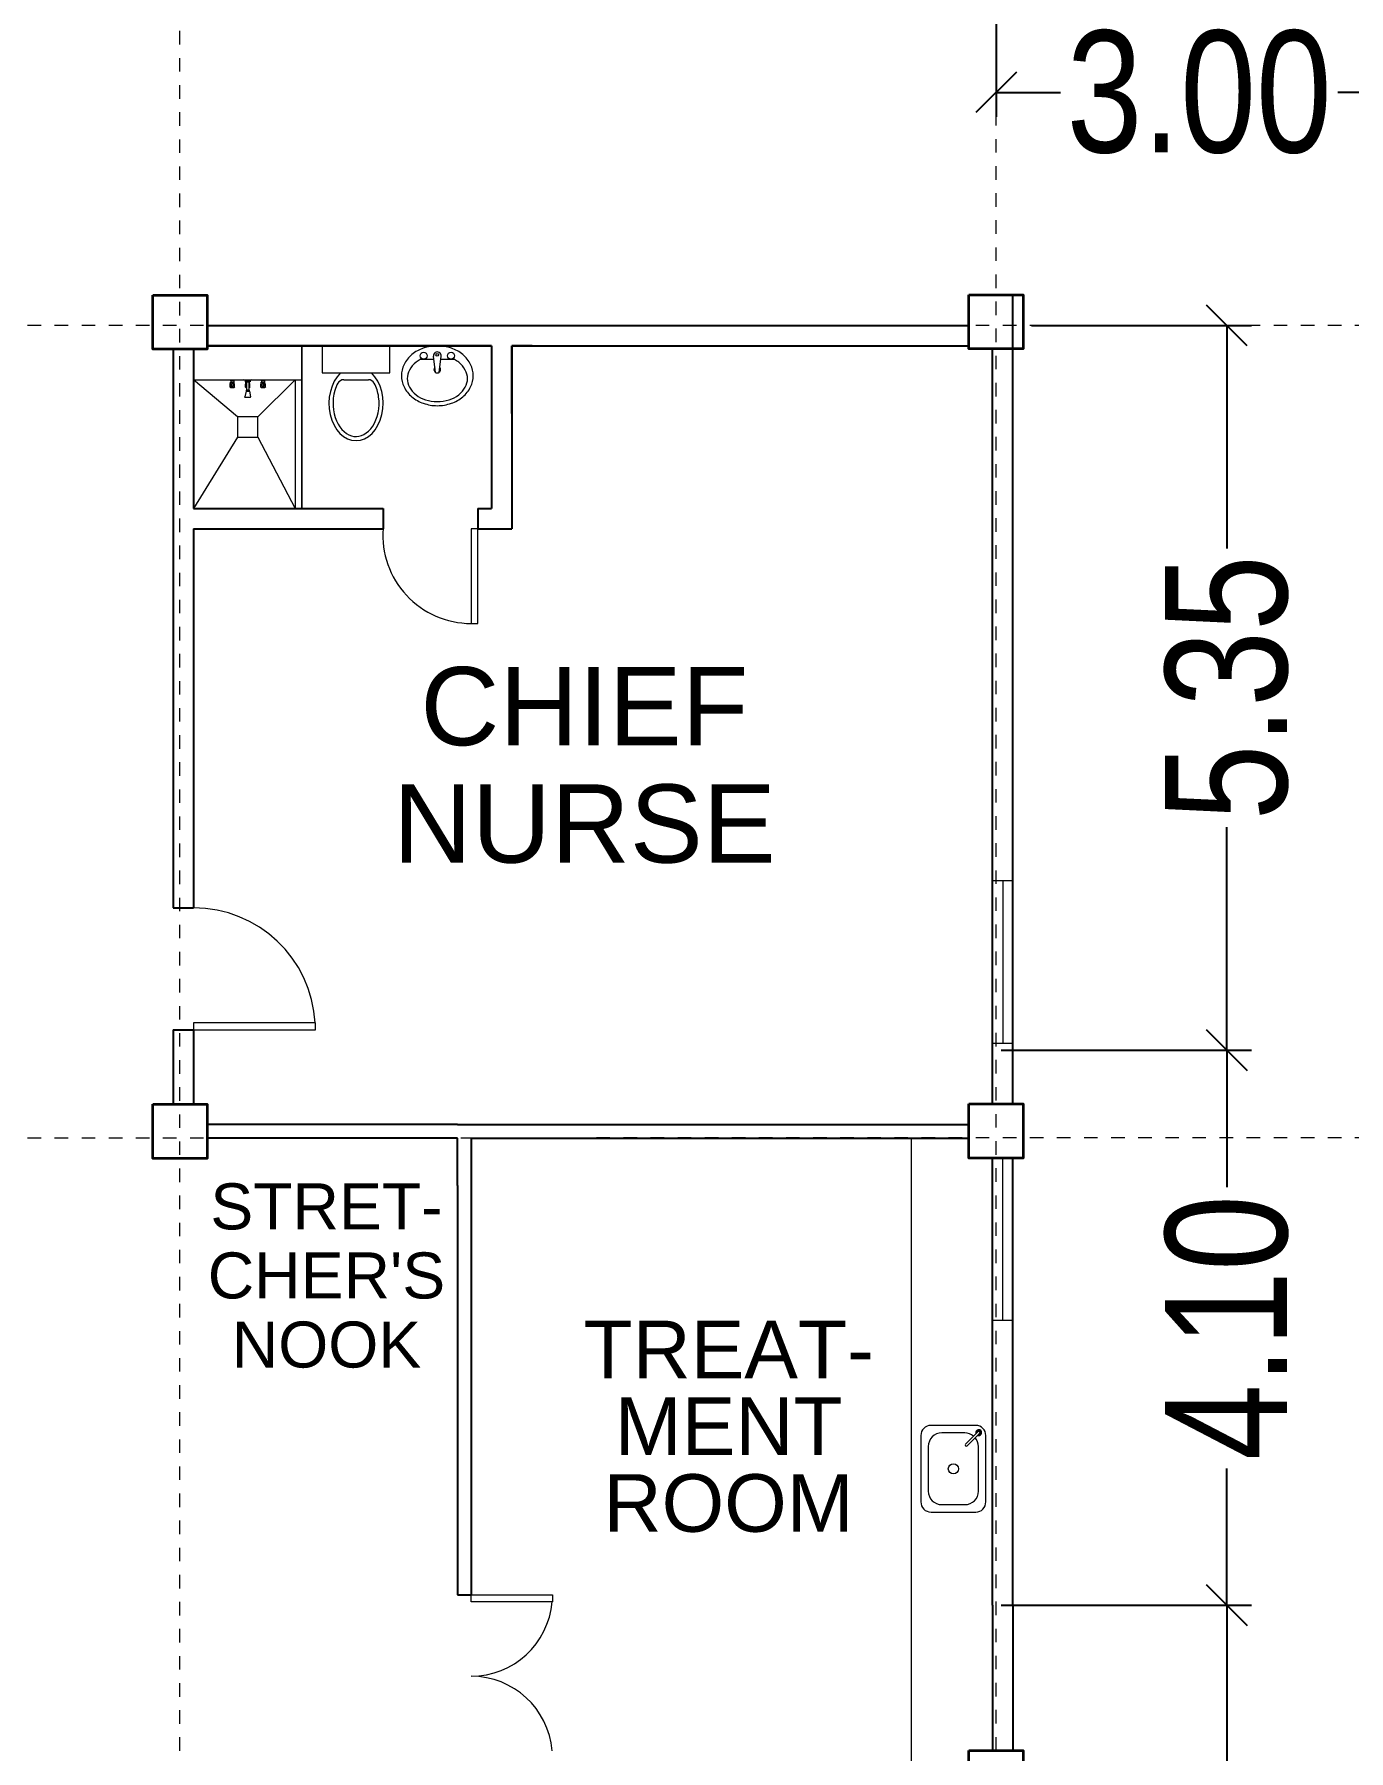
# Model space of a CAD drawing. Header units: millimetres. Extents: x 63005 to 126950, y 36019 to 74749.
# Drawn here: x 63074.54 to 63084.24, y 36233.85 to 36246.52 of the extents above; entities that cross this region are included whole.
import ezdxf

# ---------------------------------------------------------------- set-up
doc = ezdxf.new("R2010")
doc.units = ezdxf.units.MM
doc.header["$LTSCALE"] = 0.04
doc.linetypes.add('PHANTOM', pattern=[2.5, 1.25, -0.25, 0.25, -0.25, 0.25, -0.25])
doc.styles.get("Standard").update_dxf_attribs({"font": 'arial.ttf', "width": 0.8})
doc.styles.add('SWISSLT175', font='swissl.ttf', dxfattribs={"height": 0.175})
doc.dimstyles.new('dimension', dxfattribs={"dimtxt": 0.9, "dimasz": 0.3, "dimexe": 0.18, "dimexo": 0.0625, "dimgap": 0.09, "dimtad": 0, "dimzin": 0, "dimdsep": 46, "dimtxsty": 'Standard', "dimblk": 'OBLIQUE', "dimcen": 0.09, "dimclrd": 256, "dimclre": 256, "dimclrt": 256, "dimadec": 0, "dimazin": 0, "dimtfac": 1, "dimtofl": 0, "dimtmove": 0, "dimatfit": 3, "dimldrblk": 'OBLIQUE', "dimfxl": 1, "dimtolj": 1, "dimtzin": 0, "dimarcsym": 0})

# ---------------------------------------------------------------- blocks, each defined once
blk = doc.blocks.new('_Oblique')
at = {"color": 0, "linetype": 'ByBlock', "lineweight": -2}
blk.add_line((-0.5, -0.5), (0.5, 0.5), dxfattribs=at)
blk = doc.blocks.new('*D63')
at = {"lineweight": -2, "transparency": 16777216}
for p, q in [((63081.637, 36256.561), (63081.637, 36245.914)), ((63084.637, 36254.21), (63084.637, 36245.914)), ((63081.637, 36246.094), (63082.114, 36246.094)), ((63084.637, 36246.094), (63084.161, 36246.094))]:
    blk.add_line(p, q, dxfattribs=at)
at = {"layer": 'Defpoints', "color": 0, "lineweight": 25, "transparency": 16777216}
for p in [(63081.637, 36256.624), (63084.637, 36254.272), (63084.637, 36246.094)]:
    blk.add_point(p, dxfattribs=at)
at = {"lineweight": -2, "transparency": 16777216, "xscale": 0.3, "yscale": 0.3, "zscale": 0.3, "rotation": 180}
blk.add_blockref('_Oblique', (63081.637, 36246.094), dxfattribs=at)
at = {"lineweight": -2, "transparency": 16777216, "xscale": 0.3, "yscale": 0.3, "zscale": 0.3}
blk.add_blockref('_Oblique', (63084.637, 36246.094), dxfattribs=at)
at = {"lineweight": 5, "transparency": 16777216, "insert": (63083.137, 36246.094), "char_height": 0.9, "attachment_point": 5}
blk.add_mtext('\\A1;3.00', dxfattribs=at)
blk = doc.blocks.new('*D68')
at = {"lineweight": -2, "transparency": 16777216}
for p, q in [((63081.9, 36244.373), (63083.522, 36244.373)), ((63083.342, 36244.373), (63083.342, 36242.725)), ((63083.342, 36239.022), (63083.342, 36240.669)), ((63081.675, 36239.022), (63083.522, 36239.022))]:
    blk.add_line(p, q, dxfattribs=at)
at = {"layer": 'Defpoints', "color": 0, "lineweight": 25, "transparency": 16777216}
for p in [(63081.837, 36244.373), (63081.612, 36239.022), (63083.342, 36239.022)]:
    blk.add_point(p, dxfattribs=at)
at = {"lineweight": -2, "transparency": 16777216, "xscale": 0.3, "yscale": 0.3, "zscale": 0.3}
for p, rotation in [((63083.342, 36244.373), 90), ((63083.342, 36239.022), 270)]:
    blk.add_blockref('_Oblique', p, dxfattribs=dict(at, rotation=rotation))
at = {"lineweight": 5, "transparency": 16777216, "insert": (63083.342, 36241.697), "char_height": 0.9, "attachment_point": 5, "rotation": 90}
blk.add_mtext('\\A1;5.35', dxfattribs=at)
blk = doc.blocks.new('*D69')
at = {"lineweight": -2, "transparency": 16777216}
for p, q in [((63081.675, 36239.022), (63083.522, 36239.022)), ((63083.342, 36239.022), (63083.342, 36238.01)), ((63083.342, 36234.922), (63083.342, 36235.933)), ((63081.675, 36234.922), (63083.522, 36234.922))]:
    blk.add_line(p, q, dxfattribs=at)
at = {"layer": 'Defpoints', "color": 0, "lineweight": 25, "transparency": 16777216}
for p in [(63081.612, 36239.022), (63081.612, 36234.922), (63083.342, 36234.922)]:
    blk.add_point(p, dxfattribs=at)
at = {"lineweight": -2, "transparency": 16777216, "xscale": 0.3, "yscale": 0.3, "zscale": 0.3}
for p, rotation in [((63083.342, 36239.022), 90), ((63083.342, 36234.922), 270)]:
    blk.add_blockref('_Oblique', p, dxfattribs=dict(at, rotation=rotation))
at = {"lineweight": 5, "transparency": 16777216, "insert": (63083.342, 36236.972), "char_height": 0.9, "attachment_point": 5, "rotation": 90}
blk.add_mtext('\\A1;4.10', dxfattribs=at)
blk = doc.blocks.new('*D70')
at = {"lineweight": -2, "transparency": 16777216}
for p, q in [((63081.675, 36234.922), (63083.522, 36234.922)), ((63083.342, 36234.922), (63083.342, 36233.312)), ((63083.342, 36229.647), (63083.342, 36231.256)), ((63081.675, 36229.647), (63083.522, 36229.647))]:
    blk.add_line(p, q, dxfattribs=at)
at = {"layer": 'Defpoints', "color": 0, "lineweight": 25, "transparency": 16777216}
for p in [(63081.612, 36234.922), (63083.342, 36234.922), (63081.612, 36229.647)]:
    blk.add_point(p, dxfattribs=at)
at = {"lineweight": -2, "transparency": 16777216, "xscale": 0.3, "yscale": 0.3, "zscale": 0.3}
for p, rotation in [((63083.342, 36234.922), 90), ((63083.342, 36229.647), 270)]:
    blk.add_blockref('_Oblique', p, dxfattribs=dict(at, rotation=rotation))
at = {"lineweight": 5, "transparency": 16777216, "insert": (63083.342, 36232.284), "char_height": 0.9, "attachment_point": 5, "rotation": 90}
blk.add_mtext('\\A1;5.35', dxfattribs=at)

msp = doc.modelspace()

# ---------------------------------------------------------------- linework, layer by layer
at = {"color": 0, "linetype": 'PHANTOM', "lineweight": 5, "transparency": 33554495}
for p, q in [((63075.612, 36215.447), (63075.612, 36264.622)), ((63081.637, 36215.449), (63081.637, 36264.622)), ((63113.187, 36244.374), (63045.812, 36244.371)), ((63113.187, 36238.374), (63045.813, 36238.371))]:
    msp.add_line(p, q, dxfattribs=at)
at = {"color": 4, "linetype": 'ByBlock', "lineweight": 25}
for p, q in [((63081.762, 36238.624), (63081.762, 36244.599)), ((63075.812, 36244.372), (63081.437, 36244.372)), ((63075.562, 36244.197), (63075.562, 36240.072)), ((63075.712, 36244.197), (63075.712, 36243.022)), ((63075.712, 36244.197), (63075.712, 36243.022)), ((63075.812, 36244.222), (63077.912, 36244.222)), ((63077.912, 36244.222), (63075.812, 36244.222)), ((63077.912, 36244.222), (63075.812, 36244.222)), ((63078.062, 36244.222), (63081.437, 36244.222)), ((63078.212, 36244.222), (63078.062, 36244.222)), ((63081.612, 36238.622), (63081.612, 36244.199)), ((63075.712, 36244.072), (63075.712, 36243.022)), ((63075.712, 36242.872), (63075.712, 36240.072)), ((63075.562, 36240.072), (63075.712, 36240.072)), ((63075.562, 36239.172), (63075.562, 36238.972)), ((63075.562, 36239.172), (63075.712, 36239.172)), ((63075.712, 36239.172), (63075.712, 36239.072)), ((63075.712, 36239.172), (63075.712, 36238.622)), ((63075.562, 36238.972), (63075.562, 36238.972)), ((63075.562, 36238.972), (63075.562, 36238.622)), ((63077.662, 36238.472), (63075.812, 36238.472)), ((63077.662, 36238.472), (63081.437, 36238.472)), ((63077.662, 36238.372), (63075.812, 36238.372)), ((63077.662, 36238.022), (63077.662, 36238.372)), ((63077.762, 36238.372), (63077.762, 36234.998)), ((63077.762, 36238.372), (63081.437, 36238.372)), ((63081.612, 36234.922), (63081.612, 36238.224)), ((63081.762, 36234.922), (63081.762, 36238.224)), ((63077.662, 36238.022), (63077.662, 36234.998)), ((63077.662, 36234.998), (63077.762, 36234.998)), ((63081.612, 36234.922), (63081.612, 36233.849)), ((63081.762, 36234.922), (63081.762, 36233.849))]:
    msp.add_line(p, q, dxfattribs=at)
at = {"color": 0, "linetype": 'ByBlock', "lineweight": 9, "ltscale": 0.3}
for p, q in [((63076.512, 36244.222), (63076.512, 36243.022)), ((63076.037, 36243.697), (63075.712, 36243.972)), ((63076.187, 36243.697), (63076.462, 36243.972)), ((63076.462, 36243.972), (63076.462, 36243.022)), ((63076.037, 36243.547), (63075.712, 36243.022)), ((63076.187, 36243.547), (63076.462, 36243.022))]:
    msp.add_line(p, q, dxfattribs=at)
at = {"color": 0, "linetype": 'ByBlock', "lineweight": 9}
for p, q in [((63076.512, 36243.972), (63076.512, 36244.222)), ((63075.712, 36243.972), (63076.512, 36243.972)), ((63081.762, 36240.272), (63081.612, 36240.272)), ((63081.687, 36240.272), (63081.687, 36239.072)), ((63081.762, 36239.072), (63081.762, 36240.272)), ((63081.612, 36239.072), (63081.762, 36239.072)), ((63081.012, 36233.698), (63081.012, 36238.373)), ((63081.687, 36237.024), (63081.687, 36238.224)), ((63081.762, 36238.224), (63081.762, 36237.024)), ((63081.762, 36237.024), (63081.612, 36237.024))]:
    msp.add_line(p, q, dxfattribs=at)
at = {"lineweight": 9}
for p, q in [((63076.662, 36244.222), (63076.662, 36244.022)), ((63077.162, 36244.222), (63076.662, 36244.222)), ((63077.162, 36244.022), (63077.162, 36244.222)), ((63077.498, 36244.025), (63077.484, 36244.146)), ((63077.527, 36244.025), (63077.54, 36244.146)), ((63075.982, 36243.972), (63076.016, 36243.972)), ((63075.982, 36243.972), (63076.016, 36243.972)), ((63075.982, 36243.972), (63075.985, 36243.965)), ((63075.982, 36243.972), (63075.982, 36243.972)), ((63075.982, 36243.939), (63075.984, 36243.943)), ((63075.982, 36243.917), (63075.982, 36243.939)), ((63075.982, 36243.917), (63076.015, 36243.917)), ((63075.986, 36243.915), (63075.982, 36243.917)), ((63075.985, 36243.965), (63076.012, 36243.965)), ((63075.985, 36243.951), (63075.985, 36243.953)), ((63075.985, 36243.953), (63076.012, 36243.953)), ((63075.985, 36243.951), (63076.013, 36243.951)), ((63075.985, 36243.945), (63075.985, 36243.951)), ((63075.985, 36243.939), (63075.993, 36243.939)), ((63075.986, 36243.926), (63075.986, 36243.938)), ((63075.986, 36243.915), (63076.012, 36243.915)), ((63075.986, 36243.914), (63075.986, 36243.915)), ((63075.986, 36243.914), (63076.012, 36243.914)), ((63075.987, 36243.965), (63075.987, 36243.953)), ((63075.993, 36243.926), (63075.993, 36243.938)), ((63076.012, 36243.939), (63076.004, 36243.939)), ((63076.005, 36243.926), (63076.005, 36243.938)), ((63076.01, 36243.965), (63076.01, 36243.953)), ((63076.016, 36243.972), (63076.012, 36243.965)), ((63076.013, 36243.951), (63076.012, 36243.953)), ((63076.012, 36243.926), (63076.012, 36243.938)), ((63076.012, 36243.915), (63076.015, 36243.917)), ((63076.012, 36243.914), (63076.012, 36243.915)), ((63076.013, 36243.945), (63076.013, 36243.951)), ((63076.015, 36243.939), (63076.013, 36243.943)), ((63076.015, 36243.917), (63076.015, 36243.939)), ((63076.016, 36243.972), (63076.016, 36243.972)), ((63076.095, 36243.967), (63076.083, 36243.972)), ((63076.083, 36243.972), (63076.141, 36243.972)), ((63076.13, 36243.967), (63076.095, 36243.967)), ((63076.095, 36243.957), (63076.095, 36243.967)), ((63076.095, 36243.967), (63076.13, 36243.967)), ((63076.13, 36243.957), (63076.095, 36243.957)), ((63076.096, 36243.939), (63076.098, 36243.943)), ((63076.096, 36243.917), (63076.096, 36243.939)), ((63076.096, 36243.917), (63076.105, 36243.917)), ((63076.099, 36243.915), (63076.096, 36243.917)), ((63076.098, 36243.951), (63076.099, 36243.953)), ((63076.098, 36243.951), (63076.105, 36243.951)), ((63076.098, 36243.945), (63076.098, 36243.951)), ((63076.099, 36243.953), (63076.105, 36243.953)), ((63076.099, 36243.939), (63076.105, 36243.939)), ((63076.099, 36243.926), (63076.099, 36243.938)), ((63076.099, 36243.915), (63076.105, 36243.915)), ((63076.099, 36243.914), (63076.099, 36243.915)), ((63076.099, 36243.914), (63076.105, 36243.914)), ((63076.101, 36243.957), (63076.101, 36243.953)), ((63076.105, 36243.895), (63076.105, 36243.957)), ((63076.105, 36243.957), (63076.12, 36243.957)), ((63076.12, 36243.957), (63076.12, 36243.895)), ((63076.12, 36243.953), (63076.125, 36243.953)), ((63076.12, 36243.951), (63076.126, 36243.951)), ((63076.125, 36243.939), (63076.12, 36243.939)), ((63076.12, 36243.917), (63076.129, 36243.917)), ((63076.12, 36243.915), (63076.125, 36243.915)), ((63076.12, 36243.914), (63076.125, 36243.914)), ((63076.124, 36243.957), (63076.124, 36243.953)), ((63076.126, 36243.951), (63076.125, 36243.953)), ((63076.125, 36243.926), (63076.125, 36243.938)), ((63076.125, 36243.915), (63076.129, 36243.917)), ((63076.125, 36243.914), (63076.125, 36243.915)), ((63076.126, 36243.945), (63076.126, 36243.951)), ((63076.129, 36243.939), (63076.127, 36243.943)), ((63076.129, 36243.917), (63076.129, 36243.939)), ((63076.141, 36243.972), (63076.13, 36243.967)), ((63076.13, 36243.967), (63076.13, 36243.957)), ((63076.209, 36243.972), (63076.209, 36243.972)), ((63076.209, 36243.972), (63076.212, 36243.965)), ((63076.209, 36243.972), (63076.243, 36243.972)), ((63076.209, 36243.972), (63076.243, 36243.972)), ((63076.209, 36243.939), (63076.211, 36243.943)), ((63076.209, 36243.917), (63076.209, 36243.939)), ((63076.213, 36243.915), (63076.209, 36243.917)), ((63076.209, 36243.917), (63076.243, 36243.917)), ((63076.212, 36243.965), (63076.24, 36243.965)), ((63076.212, 36243.951), (63076.213, 36243.953)), ((63076.212, 36243.945), (63076.212, 36243.951)), ((63076.212, 36243.951), (63076.24, 36243.951)), ((63076.213, 36243.953), (63076.239, 36243.953)), ((63076.213, 36243.939), (63076.22, 36243.939)), ((63076.213, 36243.926), (63076.213, 36243.938)), ((63076.213, 36243.914), (63076.213, 36243.915)), ((63076.213, 36243.915), (63076.239, 36243.915)), ((63076.213, 36243.914), (63076.239, 36243.914)), ((63076.215, 36243.965), (63076.215, 36243.953)), ((63076.22, 36243.926), (63076.22, 36243.938)), ((63076.239, 36243.939), (63076.232, 36243.939)), ((63076.232, 36243.926), (63076.232, 36243.938)), ((63076.237, 36243.965), (63076.237, 36243.953)), ((63076.24, 36243.951), (63076.239, 36243.953)), ((63076.239, 36243.926), (63076.239, 36243.938)), ((63076.239, 36243.915), (63076.243, 36243.917)), ((63076.239, 36243.914), (63076.239, 36243.915)), ((63076.243, 36243.972), (63076.24, 36243.965)), ((63076.24, 36243.945), (63076.24, 36243.951)), ((63076.243, 36243.939), (63076.24, 36243.943)), ((63076.243, 36243.972), (63076.243, 36243.972)), ((63076.243, 36243.917), (63076.243, 36243.939)), ((63076.662, 36244.022), (63077.162, 36244.022)), ((63076.822, 36243.972), (63077.003, 36243.972)), ((63076.1, 36243.887), (63076.091, 36243.845)), ((63076.132, 36243.841), (63076.093, 36243.841)), ((63076.1, 36243.895), (63076.1, 36243.887)), ((63076.125, 36243.895), (63076.1, 36243.895)), ((63076.1, 36243.887), (63076.125, 36243.887)), ((63076.1, 36243.887), (63076.125, 36243.887)), ((63076.125, 36243.887), (63076.125, 36243.895)), ((63076.125, 36243.887), (63076.133, 36243.845))]:
    msp.add_line(p, q, dxfattribs=at)
at = {"color": 4, "linetype": 'ByBlock', "lineweight": 25, "ltscale": 0.3}
for p, q in [((63077.912, 36244.222), (63077.912, 36243.022)), ((63078.062, 36244.222), (63078.062, 36242.872)), ((63075.712, 36243.022), (63077.112, 36243.022)), ((63077.112, 36243.022), (63077.112, 36242.872)), ((63077.812, 36243.022), (63077.912, 36243.022)), ((63077.812, 36243.022), (63077.812, 36242.872)), ((63075.712, 36242.872), (63077.112, 36242.872)), ((63077.812, 36242.872), (63078.062, 36242.872))]:
    msp.add_line(p, q, dxfattribs=at)
at = {"color": 1, "linetype": 'ByBlock', "lineweight": 13}
for p, q in [((63076.612, 36239.222), (63075.712, 36239.222)), ((63075.712, 36239.222), (63075.712, 36239.172)), ((63076.612, 36239.172), (63076.612, 36239.222)), ((63075.712, 36239.172), (63076.612, 36239.172)), ((63077.762, 36234.998), (63078.362, 36234.998)), ((63077.762, 36234.948), (63077.762, 36234.998)), ((63078.362, 36234.948), (63077.762, 36234.948)), ((63078.362, 36234.998), (63078.362, 36234.948))]:
    msp.add_line(p, q, dxfattribs=at)
at = {"lineweight": 9, "ltscale": 0.4}
for p, q in [((63081.082, 36236.175), (63081.082, 36235.685)), ((63081.487, 36236.25), (63081.157, 36236.25)), ((63081.407, 36236.195), (63081.237, 36236.195)), ((63081.503, 36236.203), (63081.412, 36236.112)), ((63081.515, 36236.191), (63081.424, 36236.1)), ((63081.562, 36235.685), (63081.562, 36236.175)), ((63081.137, 36236.095), (63081.137, 36235.765)), ((63081.507, 36235.765), (63081.507, 36236.095)), ((63081.237, 36235.665), (63081.407, 36235.665)), ((63081.157, 36235.61), (63081.487, 36235.61))]:
    msp.add_line(p, q, dxfattribs=at)
at = {"color": 4, "linetype": 'ByBlock', "lineweight": 35}
for points in [[(63075.412, 36244.597), (63075.812, 36244.597), (63075.812, 36244.197), (63075.412, 36244.197)], [(63081.437, 36244.599), (63081.837, 36244.599), (63081.837, 36244.199), (63081.437, 36244.199)], [(63075.412, 36238.622), (63075.812, 36238.622), (63075.812, 36238.222), (63075.412, 36238.222)], [(63081.437, 36238.624), (63081.837, 36238.624), (63081.837, 36238.224), (63081.437, 36238.224)], [(63081.437, 36233.849), (63081.837, 36233.849), (63081.837, 36233.449), (63081.437, 36233.449)]]:
    msp.add_lwpolyline(points, close=True, dxfattribs=at)
at = {"lineweight": 9}
msp.add_lwpolyline([(63077.247, 36244.001, 0.11576), (63077.267, 36243.919, 0.104047), (63077.325, 36243.845, 0.090875), (63077.409, 36243.798, 0.083344), (63077.512, 36243.78, 0.083344), (63077.616, 36243.798, 0.090875), (63077.7, 36243.845, 0.104047), (63077.758, 36243.919, 0.11576), (63077.777, 36244.001, 0.11576), (63077.758, 36244.084, 0.104047), (63077.7, 36244.158, 0.090875), (63077.616, 36244.205, 0.083344), (63077.512, 36244.222, 0.083344), (63077.409, 36244.205, 0.090875), (63077.325, 36244.158, 0.104047), (63077.267, 36244.084, 0.11576)], format="xyb", close=True, dxfattribs=at)
at = {"color": 4, "linetype": 'ByBlock', "lineweight": 25}
msp.add_lwpolyline([(63078.062, 36243.722), (63078.062, 36244.222)], dxfattribs=at)
at = {"lineweight": 9}
for points in [[(63077.29, 36243.98, 0.124838), (63077.306, 36243.918, 0.105788), (63077.355, 36243.86, 0.086697), (63077.425, 36243.824, 0.076776), (63077.512, 36243.81, 0.076776), (63077.6, 36243.824, 0.086697), (63077.67, 36243.86, 0.105788), (63077.719, 36243.918, 0.124838), (63077.735, 36243.98, 0.124838), (63077.719, 36244.043, 0.105788), (63077.67, 36244.101, 0.040067), (63077.639, 36244.12), (63077.537, 36244.12, 0.040067)], [(63077.488, 36244.12), (63077.386, 36244.12, 0.040067), (63077.355, 36244.101, 0.105788), (63077.306, 36244.043, 0.124838), (63077.29, 36243.98, 0.124838)]]:
    msp.add_lwpolyline(points, format="xyb", dxfattribs=at)
at = {"color": 0, "linetype": 'ByBlock', "lineweight": 9, "ltscale": 0.3}
msp.add_lwpolyline([(63076.462, 36243.972), (63076.462, 36243.022), (63076.512, 36243.022), (63076.512, 36243.972), (63076.512, 36243.972)], dxfattribs=at)
at = {"color": 0, "linetype": 'ByBlock', "lineweight": 9, "ltscale": 0.03}
msp.add_lwpolyline([(63076.187, 36243.697), (63076.037, 36243.697), (63076.037, 36243.547), (63076.187, 36243.547)], close=True, dxfattribs=at)
at = {"color": 1, "lineweight": 13, "ltscale": 0.03}
msp.add_lwpolyline([(63077.812, 36242.872), (63077.762, 36242.872), (63077.762, 36242.172), (63077.812, 36242.172)], close=True, dxfattribs=at)
at = {"lineweight": 9}
for centre, radius in [((63077.411, 36244.149), 0.0255), ((63077.512, 36244.156), 0.0095), ((63077.614, 36244.149), 0.0255)]:
    msp.add_circle(centre, radius, dxfattribs=at)
at = {"lineweight": 9, "ltscale": 0.4}
msp.add_circle((63081.322, 36235.93), 0.0375, dxfattribs=at)
at = {"lineweight": 9}
for centre, radius, start, end in [((63077.512, 36244.149), 0.028, 353.7545, 186.2455), ((63077.512, 36244.047), 0.025, 138.7978, 233.6932), ((63077.512, 36244.047), 0.025, 306.3068, 41.2022), ((63076.822, 36243.922), 0.05, 90, 151.8499), ((63077.003, 36243.922), 0.05, 28.0084, 90), ((63077.512, 36244.118), 0.0948, 261.2026, 278.7974), ((63077.512, 36244.047), 0.025, 251.3793, 288.6207)]:
    msp.add_arc(centre, radius, start, end, dxfattribs=at)
at = {"color": 1, "lineweight": 13, "ltscale": 0.03}
msp.add_arc((63077.762, 36242.824), 0.652, 175.7578, 270, dxfattribs=at)
at = {"color": 1, "linetype": 'ByBlock', "lineweight": 13}
for centre, radius, start, end in [((63075.712, 36239.172), 0.9, 3.1847, 90), ((63077.762, 36234.998), 0.6, 270, 355.2198), ((63077.762, 36233.798), 0.6, 4.7802, 90)]:
    msp.add_arc(centre, radius, start, end, dxfattribs=at)
at = {"lineweight": 9, "ltscale": 0.4}
for centre, radius, start, end in [((63081.157, 36236.175), 0.075, 90, 180), ((63081.237, 36236.095), 0.1, 90, 180), ((63081.407, 36236.095), 0.1, 50.0132, 90), ((63081.487, 36236.175), 0.075, 0, 90), ((63081.509, 36236.197), 0.0217, 248.7565, 201.2435), ((63081.509, 36236.197), 0.0145, 262.0499, 187.9501), ((63081.509, 36236.197), 0.00874, 315, 135), ((63081.418, 36236.106), 0.00874, 135, 315), ((63081.407, 36236.095), 0.1, 0, 39.9868), ((63081.157, 36235.685), 0.075, 180, 270), ((63081.237, 36235.765), 0.1, 180, 270), ((63081.407, 36235.765), 0.1, 270, 0), ((63081.487, 36235.685), 0.075, 270, 0)]:
    msp.add_arc(centre, radius, start, end, dxfattribs=at)
at = {"lineweight": 9}
for centre, major_axis, ratio, start_param, end_param in [((63075.973, 36243.927), (-0.00896, 0.00896), 1, 3.15309, 3.864175), ((63075.981, 36243.945), (0.00268, 0.00268), 1, 5.003733, 5.497675), ((63075.97, 36243.932), (0.0118, 0.0118), 1, 6.018417, 6.150642), ((63075.982, 36243.938), (0.00268, 0.00268), 1, 5.497675, 6.125314), ((63076.003, 36243.933), (0.00887, 0.00887), 1, 1.36743, 1.728443), ((63075.996, 36243.938), (-0.00268, 0.00268), 1, 0.157647, 0.785286), ((63076.003, 36243.927), (-0.00738, 0.00738), 1, 0.858879, 1.643677), ((63075.999, 36243.922), (-0.00268, 0.00268), 1, 1.643677, 3.068487), ((63075.999, 36243.94), (-0.00268, 0.00268), 1, -1.367654, -0.203367), ((63075.994, 36243.933), (0.00887, 0.00887), 1, 6.125314, 6.486327), ((63075.994, 36243.927), (0.00738, 0.00738), 1, 4.639283, 5.424081), ((63076.001, 36243.938), (-0.00268, 0.00268), 1, 3.926878, 4.554518), ((63076.027, 36243.932), (-0.0118, 0.0118), 1, 0.132318, 0.264544), ((63076.015, 36243.938), (0.00268, 0.00268), 1, 1.728443, 2.356082), ((63076.024, 36243.927), (0.00896, 0.00896), 1, 2.418785, 3.129871), ((63076.016, 36243.945), (0.00268, 0.00268), 1, 2.356082, 2.850023), ((63076.086, 36243.927), (0.00896, 0.00896), 1, 4.723886, 5.434971), ((63076.084, 36243.932), (0.0118, 0.0118), 1, 6.018417, 6.150642), ((63076.094, 36243.945), (-0.00268, 0.00268), 1, 3.432937, 3.926878), ((63076.095, 36243.938), (-0.00268, 0.00268), 1, 3.926878, 4.554518), ((63076.129, 36243.938), (-0.00268, 0.00268), 1, 0.157647, 0.785286), ((63076.138, 36243.927), (-0.00896, 0.00896), 1, 0.847989, 1.559075), ((63076.13, 36243.945), (-0.00268, 0.00268), 1, 0.785286, 1.279227), ((63076.14, 36243.932), (0.0118, 0.0118), 1, 1.703115, 1.83534), ((63076.2, 36243.927), (-0.00896, 0.00896), 1, 3.15309, 3.864175), ((63076.208, 36243.945), (0.00268, 0.00268), 1, 5.003733, 5.497675), ((63076.198, 36243.932), (-0.0118, 0.0118), 1, 4.44762, 4.579846), ((63076.209, 36243.938), (0.00268, 0.00268), 1, 5.497675, 6.125314), ((63076.224, 36243.938), (-0.00268, 0.00268), 1, 0.157647, 0.785286), ((63076.23, 36243.927), (-0.00738, 0.00738), 1, 0.858879, 1.643677), ((63076.231, 36243.933), (0.00887, 0.00887), 1, 1.36743, 1.728443), ((63076.226, 36243.922), (-0.00268, 0.00268), 1, 1.643677, 3.068487), ((63076.226, 36243.94), (-0.00268, 0.00268), 1, -1.367654, -0.203367), ((63076.221, 36243.933), (0.00887, 0.00887), 1, 6.125314, 6.486327), ((63076.222, 36243.927), (0.00738, 0.00738), 1, 4.639283, 5.424081), ((63076.228, 36243.938), (-0.00268, 0.00268), 1, 3.926878, 4.554518), ((63076.243, 36243.938), (0.00268, 0.00268), 1, 1.728443, 2.356082), ((63076.252, 36243.927), (0.00896, 0.00896), 1, 2.418785, 3.129871), ((63076.244, 36243.945), (0.00268, 0.00268), 1, 2.356082, 2.850023), ((63076.254, 36243.932), (0.0118, 0.0118), 1, 1.703115, 1.83534), ((63076.912, 36243.797), (0, 0.275), 0.727273, 0.612555, 5.670631), ((63076.13, 36243.844), (-0.00268, 0.00268), 1, 2.924915, 4.294977)]:
    msp.add_ellipse(centre, major_axis=major_axis, ratio=ratio, start_param=start_param, end_param=end_param, dxfattribs=at)
at = {"lineweight": 9, "extrusion": (4.99074e-41, -2.88216e-41, -1)}
msp.add_ellipse((63076.095, 36243.844), major_axis=(-0.00268, 0.00268), ratio=1, start_param=4.495936, end_param=5.865998, dxfattribs=at)
at = {"lineweight": 9}
msp.add_open_spline([(63076.778, 36243.946), (63076.769, 36243.93), (63076.761, 36243.912), (63076.734, 36243.82), (63076.74, 36243.733), (63076.797, 36243.602), (63076.847, 36243.56), (63076.946, 36243.547), (63076.998, 36243.573), (63077.072, 36243.684), (63077.09, 36243.768), (63077.074, 36243.881), (63077.063, 36243.916), (63077.047, 36243.946)], degree=3, knots=[0.937253, 0.937253, 0.937253, 0.937253, 1.185372, 1.185372, 2.113864, 2.113864, 3.042356, 3.042356, 3.970847, 3.970847, 4.899339, 4.899339, 5.346062, 5.346062, 5.346062, 5.346062], dxfattribs=at)

# ---------------------------------------------------------------- texts
at = {"color": 0, "linetype": 'ByBlock', "lineweight": 9, "ltscale": 0.4, "attachment_point": 5, "style": 'SWISSLT175'}
for s, insert, char_height, line_spacing_factor in [('CHIEF\\PNURSE', (63078.598, 36241.124), 0.5778, 0.9), ("STRET-\\PCHER'S\\PNOOK", (63076.694, 36237.355), 0.34, 0.9), ('TREAT-\\PMENT\\PROOM', (63079.663, 36236.241), 0.425, 0.8)]:
    msp.add_mtext(s, dxfattribs=dict(at, insert=insert, char_height=char_height, line_spacing_factor=line_spacing_factor))

# ---------------------------------------------------------------- dimensions: what is measured, and where the dimension line sits
at = {"color": 0, "lineweight": 5, "transparency": 33554559}
dim = msp.add_linear_dim(base=(63084.637, 36246.094), p1=(63081.637, 36256.624), p2=(63084.637, 36254.272), dimstyle='dimension', dxfattribs=at)
dim.commit()
dim.dimension.update_dxf_attribs({"geometry": '*D63', "text_midpoint": (63083.137, 36246.094)})
dim = msp.add_linear_dim(base=(63083.342, 36239.022), p1=(63081.837, 36244.373), p2=(63081.612, 36239.022), angle=90, dimstyle='dimension', dxfattribs=at)
dim.commit()
dim.dimension.update_dxf_attribs({"geometry": '*D68', "text_midpoint": (63083.342, 36241.697)})
dim = msp.add_linear_dim(base=(63083.342, 36234.922), p1=(63081.612, 36239.022), p2=(63081.612, 36234.922), angle=90, dimstyle='dimension', override={"dimtmove": 1}, dxfattribs=at)
dim.commit()
dim.dimension.update_dxf_attribs({"geometry": '*D69', "text_midpoint": (63083.342, 36236.972)})
dim = msp.add_linear_dim(base=(63083.342, 36234.922), p1=(63081.612, 36229.647), p2=(63081.612, 36234.922), angle=90, text='5.35', dimstyle='dimension', dxfattribs=at)
dim.commit()
dim.dimension.update_dxf_attribs({"geometry": '*D70', "text_midpoint": (63083.342, 36232.284)})

doc.saveas('drawing.dxf')
